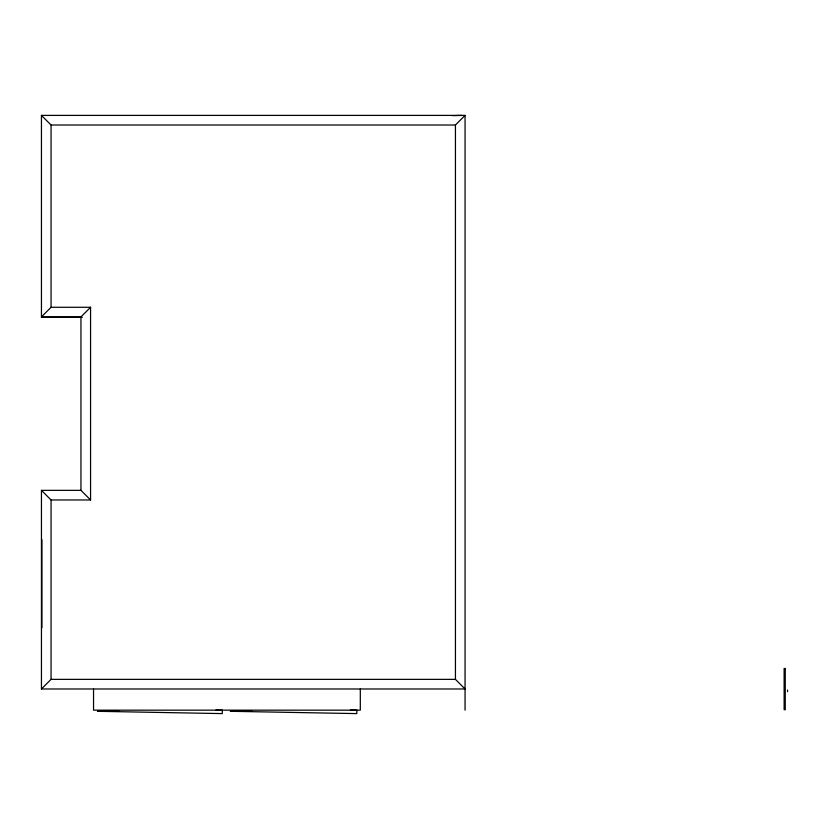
<?xml version="1.0" encoding="UTF-8"?>
<svg xmlns="http://www.w3.org/2000/svg" width="829" height="829" viewBox="0 0 829 829"><rect width="100%" height="100%" fill="white"/><g stroke="black" fill="none" stroke-linecap="round" stroke-linejoin="round"><path stroke-width="1.24" d="M51.066 307.279L41.45 316.896L80.952 316.896L90.568 307.279L51.066 307.279L51.066 125.013L41.45 115.397L41.45 317.372L82.278 317.372M41.45 490.353L51.066 499.97L90.568 499.97L80.952 490.353L41.45 490.353L41.45 688.982L465.059 688.982L455.442 679.365L455.442 125.013L465.059 115.397L41.45 115.397M41.45 688.982L51.066 679.365L455.442 679.365M452.624 115.635L461.618 115.397M51.066 125.013L455.442 125.013M98.268 711.313L119.2 711.313M230.265 711.313L252.151 711.313M350.387 710.049L356.864 710.163L356.802 713.603L231.198 711.313M215.903 710.049L222.338 710.163L222.276 713.603L97.449 711.313M787.55 690.018L787.55 691.624M465.059 115.397L465.059 710.163M360.304 688.982L360.304 710.163L93.542 710.163L93.542 688.982M90.568 307.279L90.568 499.97M80.952 316.896L80.952 490.353M51.066 499.97L51.066 679.365M41.906 539.648L41.906 627.802M785.26 668.495L784.12 668.495L784.12 709.707L785.26 709.707L785.26 668.495"/></g></svg>
